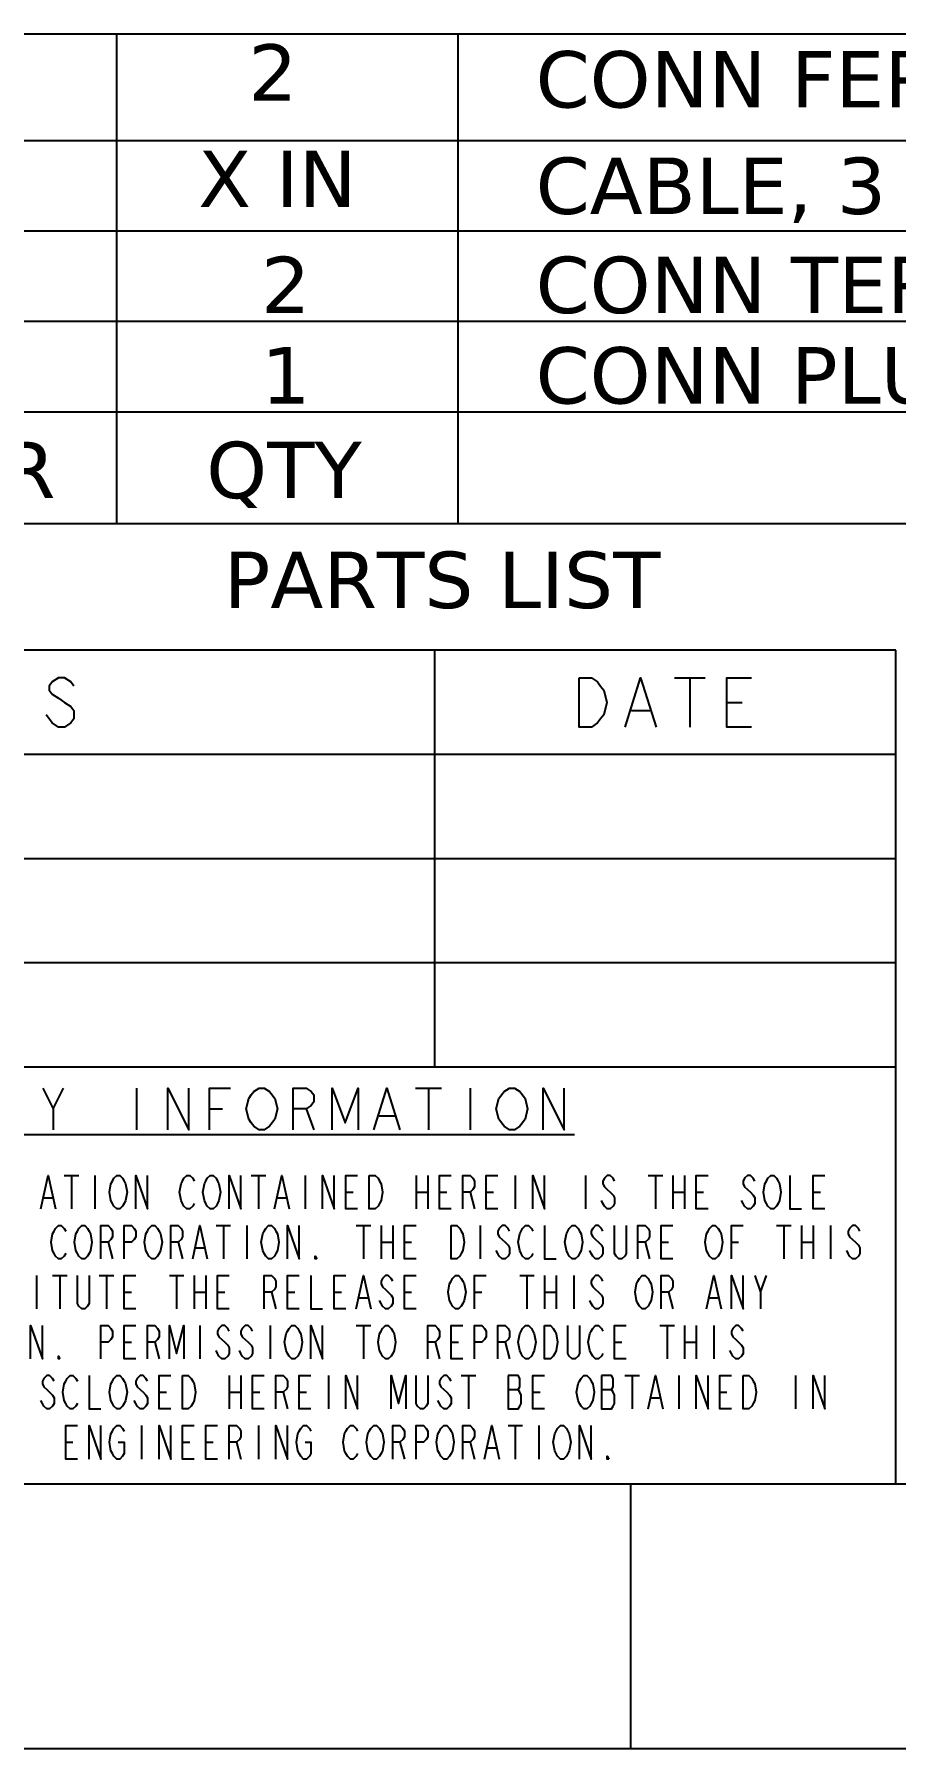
# Model space of a CAD drawing. Extents: x 0 to 768, y 0 to 246.
# Drawn here: x 15.374 to 17, y 0 to 3.238 of the extents above; entities that cross this region are included whole.
import ezdxf

# ---------------------------------------------------------------- set-up
doc = ezdxf.new("R2010")
doc.units = 0
doc.header["$LTSCALE"] = 1.21
doc.header["$MEASUREMENT"] = 0
doc.styles.add('BEC', font='verdana.ttf')

msp = doc.modelspace()

# ---------------------------------------------------------------- linework, layer by layer
for p, q in [((21.49962, 3.23848), (11.25555, 3.23848)), ((15.52976, 2.31356), (15.52976, 3.23848)), ((16.174, 2.31356), (16.174, 3.23848)), ((21.49962, 3.0374), (11.25555, 3.0374)), ((21.49962, 2.86657), (11.25555, 2.86657)), ((21.49962, 2.69574), (11.25555, 2.69574)), ((21.49962, 2.52491), (11.25555, 2.52491)), ((21.49962, 2.31356), (11.25555, 2.31356))]:
    msp.add_line(p, q)
at = {"color": 2, "linetype": 'Continuous'}
for p, q in [((16.99996, 2.0748), (13.97634, 2.0748)), ((16.12988, 1.2874), (16.12988, 2.0748)), ((16.99996, 0.5), (16.99996, 2.0748)), ((16.58236, 2.02288), (16.64048, 2.02288)), ((16.61142, 2.02288), (16.61142, 1.92988)), ((16.68117, 1.97638), (16.71023, 1.97638)), ((16.50098, 1.96088), (16.53586, 1.96088)), ((16.99996, 1.87795), (13.97634, 1.87795)), ((16.99996, 1.6811), (13.97634, 1.6811)), ((16.99996, 1.48425), (13.97634, 1.48425)), ((16.99996, 1.2874), (13.97634, 1.2874)), ((15.40941, 1.20866), (15.4291, 1.24803)), ((15.56689, 1.24803), (15.56689, 1.16929)), ((16.09347, 1.24803), (16.14268, 1.24803)), ((16.11807, 1.24803), (16.11807, 1.16929)), ((16.19681, 1.24803), (16.19681, 1.16929)), ((15.70469, 1.20866), (15.72929, 1.20866)), ((15.88677, 1.20866), (15.90154, 1.16929)), ((16.02457, 1.19554), (16.0541, 1.19554)), ((14.58264, 1.16049), (16.39366, 1.16049)), ((15.43028, 1.08268), (15.45784, 1.08268)), ((15.44406, 1.08268), (15.44406, 1.01969)), ((15.48815, 1.08268), (15.48815, 1.01969)), ((15.78303, 1.08268), (15.81059, 1.08268)), ((15.79681, 1.08268), (15.79681, 1.01969)), ((15.885, 1.08268), (15.885, 1.01969)), ((16.09445, 1.08268), (16.09445, 1.01969)), ((16.1165, 1.08268), (16.1165, 1.01969)), ((16.28185, 1.08268), (16.28185, 1.01969)), ((16.41414, 1.08268), (16.41414, 1.01969)), ((16.53264, 1.08268), (16.5602, 1.08268)), ((16.54642, 1.08268), (16.54642, 1.01969)), ((16.57949, 1.08268), (16.57949, 1.01969)), ((16.60154, 1.08268), (16.60154, 1.01969)), ((15.39169, 1.04068), (15.40823, 1.04068)), ((15.83264, 1.04068), (15.84917, 1.04068)), ((15.96217, 1.05118), (15.97595, 1.05118)), ((16.09445, 1.05118), (16.1165, 1.05118)), ((16.13854, 1.05118), (16.15232, 1.05118)), ((16.19642, 1.05118), (16.20469, 1.01969)), ((16.22673, 1.05118), (16.24051, 1.05118)), ((16.57949, 1.05118), (16.60154, 1.05118)), ((16.62358, 1.05118), (16.63736, 1.05118)), ((16.84406, 1.05118), (16.85784, 1.05118)), ((15.71689, 0.98819), (15.74445, 0.98819)), ((15.73067, 0.98819), (15.73067, 0.9252)), ((15.77476, 0.98819), (15.77476, 0.9252)), ((15.98146, 0.98819), (16.00902, 0.98819)), ((15.99524, 0.98819), (15.99524, 0.9252)), ((16.02831, 0.98819), (16.02831, 0.9252)), ((16.05035, 0.98819), (16.05035, 0.9252)), ((16.21571, 0.98819), (16.21571, 0.9252)), ((16.77516, 0.98819), (16.80272, 0.98819)), ((16.78894, 0.98819), (16.78894, 0.9252)), ((16.82201, 0.98819), (16.82201, 0.9252)), ((16.84406, 0.98819), (16.84406, 0.9252)), ((16.87713, 0.98819), (16.87713, 0.9252)), ((15.51295, 0.95669), (15.52122, 0.9252)), ((15.64524, 0.95669), (15.6535, 0.9252)), ((15.67831, 0.94619), (15.69484, 0.94619)), ((16.02831, 0.95669), (16.05035, 0.95669)), ((16.0724, 0.95669), (16.08618, 0.95669)), ((16.52713, 0.95669), (16.53539, 0.9252)), ((16.55744, 0.95669), (16.57122, 0.95669)), ((16.68973, 0.95669), (16.70351, 0.95669)), ((16.82201, 0.95669), (16.84406, 0.95669)), ((15.37791, 0.8937), (15.37791, 0.83071)), ((15.40823, 0.8937), (15.43579, 0.8937)), ((15.42201, 0.8937), (15.42201, 0.83071)), ((15.49642, 0.8937), (15.52398, 0.8937)), ((15.5102, 0.8937), (15.5102, 0.83071)), ((15.6287, 0.8937), (15.65626, 0.8937)), ((15.64248, 0.8937), (15.64248, 0.83071)), ((15.67555, 0.8937), (15.67555, 0.83071)), ((15.6976, 0.8937), (15.6976, 0.83071)), ((16.29012, 0.8937), (16.31768, 0.8937)), ((16.3039, 0.8937), (16.3039, 0.83071)), ((16.33697, 0.8937), (16.33697, 0.83071)), ((16.35902, 0.8937), (16.35902, 0.83071)), ((16.39209, 0.8937), (16.39209, 0.83071)), ((16.74484, 0.8622), (16.75587, 0.8937)), ((15.54327, 0.8622), (15.55705, 0.8622)), ((15.67555, 0.8622), (15.6976, 0.8622)), ((15.71965, 0.8622), (15.73343, 0.8622)), ((15.82161, 0.8622), (15.82988, 0.83071)), ((15.85193, 0.8622), (15.86571, 0.8622)), ((15.94012, 0.8622), (15.9539, 0.8622)), ((15.98697, 0.85171), (16.0035, 0.85171)), ((16.0724, 0.8622), (16.08618, 0.8622)), ((16.20469, 0.8622), (16.21847, 0.8622)), ((16.33697, 0.8622), (16.35902, 0.8622)), ((16.57122, 0.8622), (16.57949, 0.83071)), ((16.64839, 0.85171), (16.66492, 0.85171)), ((15.68658, 0.79921), (15.68658, 0.73622)), ((15.81886, 0.79921), (15.81886, 0.73622)), ((15.98146, 0.79921), (16.00902, 0.79921)), ((15.99524, 0.79921), (15.99524, 0.73622)), ((16.55469, 0.79921), (16.58224, 0.79921)), ((16.56847, 0.79921), (16.56847, 0.73622)), ((16.60154, 0.79921), (16.60154, 0.73622)), ((16.62358, 0.79921), (16.62358, 0.73622)), ((16.65665, 0.79921), (16.65665, 0.73622)), ((15.54327, 0.76772), (15.55705, 0.76772)), ((15.60114, 0.76772), (15.60941, 0.73622)), ((16.13028, 0.76772), (16.13854, 0.73622)), ((16.16059, 0.76772), (16.17437, 0.76772)), ((16.26256, 0.76772), (16.27083, 0.73622)), ((16.46925, 0.76772), (16.48303, 0.76772)), ((16.60154, 0.76772), (16.62358, 0.76772)), ((15.74169, 0.70472), (15.74169, 0.64173)), ((15.76374, 0.70472), (15.76374, 0.64173)), ((15.9291, 0.70472), (15.9291, 0.64173)), ((16.17988, 0.70472), (16.20744, 0.70472)), ((16.19366, 0.70472), (16.19366, 0.64173)), ((16.48854, 0.70472), (16.5161, 0.70472)), ((16.50232, 0.70472), (16.50232, 0.64173)), ((16.59051, 0.70472), (16.59051, 0.64173)), ((16.81098, 0.70472), (16.81098, 0.64173)), ((15.60941, 0.67323), (15.62319, 0.67323)), ((15.74169, 0.67323), (15.76374, 0.67323)), ((15.78579, 0.67323), (15.79957, 0.67323)), ((15.84366, 0.67323), (15.85193, 0.64173)), ((15.87398, 0.67323), (15.88776, 0.67323)), ((16.26807, 0.67848), (16.28736, 0.67848)), ((16.31492, 0.67323), (16.3287, 0.67323)), ((16.44445, 0.67848), (16.46374, 0.67848)), ((16.53815, 0.66273), (16.55469, 0.66273)), ((16.66768, 0.67323), (16.68146, 0.67323)), ((15.57634, 0.61024), (15.57634, 0.54724)), ((15.79681, 0.61024), (15.79681, 0.54724)), ((16.26807, 0.61024), (16.29563, 0.61024)), ((16.28185, 0.61024), (16.28185, 0.54724)), ((16.32595, 0.61024), (16.32595, 0.54724)), ((15.43303, 0.57874), (15.44681, 0.57874)), ((15.6535, 0.57874), (15.66728, 0.57874)), ((15.6976, 0.57874), (15.71138, 0.57874)), ((15.75547, 0.57874), (15.76374, 0.54724)), ((16.06413, 0.57874), (16.0724, 0.54724)), ((16.19642, 0.57874), (16.20469, 0.54724)), ((16.22949, 0.56824), (16.24602, 0.56824)), ((16.99996, 0.5), (13.97634, 0.5))]:
    msp.add_line(p, q, dxfattribs=at)
at = {"color": 7, "linetype": 'Continuous'}
for p, q in [((21.49996, 0.5), (0.5, 0.5)), ((16.49996, 0), (16.49996, 0.5)), ((21.99996, 0), (0, 0))]:
    msp.add_line(p, q, dxfattribs=at)
at = {"color": 2, "linetype": 'Continuous'}
for points in [[(15.44836, 2.00738), (15.44255, 2.01513), (15.43092, 2.02288), (15.4193, 2.02288), (15.40767, 2.01513), (15.40186, 2.00738), (15.40186, 1.99963), (15.40767, 1.99188), (15.4193, 1.98413), (15.43092, 1.97638), (15.44255, 1.96863), (15.44836, 1.96088), (15.44836, 1.94538), (15.44255, 1.93763), (15.43092, 1.92988), (15.4193, 1.92988), (15.40767, 1.93763), (15.40186, 1.94538), (15.39605, 1.95313)], [(16.40217, 2.02288), (16.42542, 2.02288), (16.43705, 2.01513), (16.44286, 2.00738), (16.44867, 1.99963), (16.45448, 1.97638), (16.44867, 1.95313), (16.44286, 1.94538), (16.43705, 1.93763), (16.42542, 1.92988), (16.40217, 1.92988), (16.40217, 2.02288)], [(16.48936, 1.92988), (16.51842, 2.02288), (16.54748, 1.92988)], [(16.72767, 1.92988), (16.68117, 1.92988), (16.68117, 2.02288), (16.72767, 2.02288)], [(15.38973, 1.24803), (15.40941, 1.20866), (15.40941, 1.16929)], [(15.62595, 1.16929), (15.62595, 1.24803), (15.66532, 1.16929), (15.66532, 1.24803)], [(15.70469, 1.16929), (15.70469, 1.24803), (15.74406, 1.24803)], [(15.8228, 1.18241), (15.81788, 1.17585), (15.80803, 1.16929), (15.79819, 1.16929), (15.78835, 1.17585), (15.78343, 1.18241), (15.77851, 1.18898), (15.77358, 1.20866), (15.77851, 1.22835), (15.78343, 1.23491), (15.78835, 1.24147), (15.79819, 1.24803), (15.80803, 1.24803), (15.81788, 1.24147), (15.8228, 1.23491), (15.82772, 1.22835), (15.83264, 1.20866), (15.82772, 1.18898), (15.8228, 1.18241)], [(15.86217, 1.16929), (15.86217, 1.24803), (15.88677, 1.24803), (15.89662, 1.24147), (15.90154, 1.23491), (15.90154, 1.22178), (15.89662, 1.21522), (15.88677, 1.20866), (15.86217, 1.20866)], [(15.93599, 1.16929), (15.93599, 1.24803), (15.96059, 1.18241), (15.9852, 1.24803), (15.9852, 1.16929)], [(16.01473, 1.16929), (16.03933, 1.24803), (16.06394, 1.16929)], [(16.29524, 1.18241), (16.29032, 1.17585), (16.28047, 1.16929), (16.27063, 1.16929), (16.26079, 1.17585), (16.25587, 1.18241), (16.25095, 1.18898), (16.24602, 1.20866), (16.25095, 1.22835), (16.25587, 1.23491), (16.26079, 1.24147), (16.27063, 1.24803), (16.28047, 1.24803), (16.29032, 1.24147), (16.29524, 1.23491), (16.30016, 1.22835), (16.30508, 1.20866), (16.30016, 1.18898), (16.29524, 1.18241)], [(16.33461, 1.16929), (16.33461, 1.24803), (16.37398, 1.16929), (16.37398, 1.24803)], [(15.38618, 1.01969), (15.39996, 1.08268), (15.41374, 1.01969)], [(15.54327, 1.03018), (15.54051, 1.02493), (15.535, 1.01969), (15.52949, 1.01969), (15.52398, 1.02493), (15.52122, 1.03018), (15.51846, 1.03543), (15.51571, 1.05118), (15.51846, 1.06693), (15.52122, 1.07218), (15.52398, 1.07743), (15.52949, 1.08268), (15.535, 1.08268), (15.54051, 1.07743), (15.54327, 1.07218), (15.54602, 1.06693), (15.54878, 1.05118), (15.54602, 1.03543), (15.54327, 1.03018)], [(15.56532, 1.01969), (15.56532, 1.08268), (15.58736, 1.01969), (15.58736, 1.08268)], [(15.67555, 1.03018), (15.6728, 1.02493), (15.66728, 1.01969), (15.66177, 1.01969), (15.65626, 1.02493), (15.6535, 1.03018), (15.65075, 1.03543), (15.64799, 1.05118), (15.65075, 1.06693), (15.6535, 1.07218), (15.65626, 1.07743), (15.66177, 1.08268), (15.66728, 1.08268), (15.6728, 1.07743), (15.67555, 1.07218)], [(15.71965, 1.03018), (15.71689, 1.02493), (15.71138, 1.01969), (15.70587, 1.01969), (15.70036, 1.02493), (15.6976, 1.03018), (15.69484, 1.03543), (15.69209, 1.05118), (15.69484, 1.06693), (15.6976, 1.07218), (15.70036, 1.07743), (15.70587, 1.08268), (15.71138, 1.08268), (15.71689, 1.07743), (15.71965, 1.07218), (15.7224, 1.06693), (15.72516, 1.05118), (15.7224, 1.03543), (15.71965, 1.03018)], [(15.74169, 1.01969), (15.74169, 1.08268), (15.76374, 1.01969), (15.76374, 1.08268)], [(15.82713, 1.01969), (15.84091, 1.08268), (15.85469, 1.01969)], [(15.91807, 1.01969), (15.91807, 1.08268), (15.94012, 1.01969), (15.94012, 1.08268)], [(15.98421, 1.01969), (15.96217, 1.01969), (15.96217, 1.08268), (15.98421, 1.08268)], [(16.00626, 1.08268), (16.01728, 1.08268), (16.0228, 1.07743), (16.02555, 1.07218), (16.02831, 1.06693), (16.03106, 1.05118), (16.02831, 1.03543), (16.02555, 1.03018), (16.0228, 1.02493), (16.01728, 1.01969), (16.00626, 1.01969), (16.00626, 1.08268)], [(16.16059, 1.01969), (16.13854, 1.01969), (16.13854, 1.08268), (16.16059, 1.08268)], [(16.18264, 1.01969), (16.18264, 1.08268), (16.19642, 1.08268), (16.20193, 1.07743), (16.20469, 1.07218), (16.20469, 1.06168), (16.20193, 1.05643), (16.19642, 1.05118), (16.18264, 1.05118)], [(16.24878, 1.01969), (16.22673, 1.01969), (16.22673, 1.08268), (16.24878, 1.08268)], [(16.31492, 1.01969), (16.31492, 1.08268), (16.33697, 1.01969), (16.33697, 1.08268)], [(16.46925, 1.07218), (16.4665, 1.07743), (16.46099, 1.08268), (16.45547, 1.08268), (16.44996, 1.07743), (16.44721, 1.07218), (16.44721, 1.06693), (16.44996, 1.06168), (16.45547, 1.05643), (16.46099, 1.05118), (16.4665, 1.04593), (16.46925, 1.04068), (16.46925, 1.03018), (16.4665, 1.02493), (16.46099, 1.01969), (16.45547, 1.01969), (16.44996, 1.02493), (16.44721, 1.03018), (16.44445, 1.03543)], [(16.64563, 1.01969), (16.62358, 1.01969), (16.62358, 1.08268), (16.64563, 1.08268)], [(16.73382, 1.07218), (16.73106, 1.07743), (16.72555, 1.08268), (16.72004, 1.08268), (16.71453, 1.07743), (16.71177, 1.07218), (16.71177, 1.06693), (16.71453, 1.06168), (16.72004, 1.05643), (16.72555, 1.05118), (16.73106, 1.04593), (16.73382, 1.04068), (16.73382, 1.03018), (16.73106, 1.02493), (16.72555, 1.01969), (16.72004, 1.01969), (16.71453, 1.02493), (16.71177, 1.03018), (16.70902, 1.03543)], [(16.77791, 1.03018), (16.77516, 1.02493), (16.76965, 1.01969), (16.76413, 1.01969), (16.75862, 1.02493), (16.75587, 1.03018), (16.75311, 1.03543), (16.75035, 1.05118), (16.75311, 1.06693), (16.75587, 1.07218), (16.75862, 1.07743), (16.76413, 1.08268), (16.76965, 1.08268), (16.77516, 1.07743), (16.77791, 1.07218), (16.78067, 1.06693), (16.78343, 1.05118), (16.78067, 1.03543), (16.77791, 1.03018)], [(16.79996, 1.08268), (16.79996, 1.01969), (16.82201, 1.01969)], [(16.8661, 1.01969), (16.84406, 1.01969), (16.84406, 1.08268), (16.8661, 1.08268)], [(15.43303, 0.9357), (15.43028, 0.93045), (15.42476, 0.9252), (15.41925, 0.9252), (15.41374, 0.93045), (15.41099, 0.9357), (15.40823, 0.94094), (15.40547, 0.95669), (15.40823, 0.97244), (15.41099, 0.97769), (15.41374, 0.98294), (15.41925, 0.98819), (15.42476, 0.98819), (15.43028, 0.98294), (15.43303, 0.97769)], [(15.47713, 0.9357), (15.47437, 0.93045), (15.46886, 0.9252), (15.46335, 0.9252), (15.45784, 0.93045), (15.45508, 0.9357), (15.45232, 0.94094), (15.44957, 0.95669), (15.45232, 0.97244), (15.45508, 0.97769), (15.45784, 0.98294), (15.46335, 0.98819), (15.46886, 0.98819), (15.47437, 0.98294), (15.47713, 0.97769), (15.47988, 0.97244), (15.48264, 0.95669), (15.47988, 0.94094), (15.47713, 0.9357)], [(15.49917, 0.9252), (15.49917, 0.98819), (15.51295, 0.98819), (15.51846, 0.98294), (15.52122, 0.97769), (15.52122, 0.96719), (15.51846, 0.96194), (15.51295, 0.95669), (15.49917, 0.95669)], [(15.54327, 0.9252), (15.54327, 0.98819), (15.55705, 0.98819), (15.56256, 0.98294), (15.56532, 0.97769), (15.56532, 0.96719), (15.56256, 0.96194), (15.55705, 0.95669), (15.54327, 0.95669)], [(15.60941, 0.9357), (15.60665, 0.93045), (15.60114, 0.9252), (15.59563, 0.9252), (15.59012, 0.93045), (15.58736, 0.9357), (15.58461, 0.94094), (15.58185, 0.95669), (15.58461, 0.97244), (15.58736, 0.97769), (15.59012, 0.98294), (15.59563, 0.98819), (15.60114, 0.98819), (15.60665, 0.98294), (15.60941, 0.97769), (15.61217, 0.97244), (15.61492, 0.95669), (15.61217, 0.94094), (15.60941, 0.9357)], [(15.63146, 0.9252), (15.63146, 0.98819), (15.64524, 0.98819), (15.65075, 0.98294), (15.6535, 0.97769), (15.6535, 0.96719), (15.65075, 0.96194), (15.64524, 0.95669), (15.63146, 0.95669)], [(15.6728, 0.9252), (15.68658, 0.98819), (15.70036, 0.9252)], [(15.82988, 0.9357), (15.82713, 0.93045), (15.82161, 0.9252), (15.8161, 0.9252), (15.81059, 0.93045), (15.80784, 0.9357), (15.80508, 0.94094), (15.80232, 0.95669), (15.80508, 0.97244), (15.80784, 0.97769), (15.81059, 0.98294), (15.8161, 0.98819), (15.82161, 0.98819), (15.82713, 0.98294), (15.82988, 0.97769), (15.83264, 0.97244), (15.83539, 0.95669), (15.83264, 0.94094), (15.82988, 0.9357)], [(15.85193, 0.9252), (15.85193, 0.98819), (15.87398, 0.9252), (15.87398, 0.98819)], [(16.09445, 0.9252), (16.0724, 0.9252), (16.0724, 0.98819), (16.09445, 0.98819)], [(16.16059, 0.98819), (16.17162, 0.98819), (16.17713, 0.98294), (16.17988, 0.97769), (16.18264, 0.97244), (16.18539, 0.95669), (16.18264, 0.94094), (16.17988, 0.9357), (16.17713, 0.93045), (16.17162, 0.9252), (16.16059, 0.9252), (16.16059, 0.98819)], [(16.27083, 0.97769), (16.26807, 0.98294), (16.26256, 0.98819), (16.25705, 0.98819), (16.25154, 0.98294), (16.24878, 0.97769), (16.24878, 0.97244), (16.25154, 0.96719), (16.25705, 0.96194), (16.26256, 0.95669), (16.26807, 0.95144), (16.27083, 0.94619), (16.27083, 0.9357), (16.26807, 0.93045), (16.26256, 0.9252), (16.25705, 0.9252), (16.25154, 0.93045), (16.24878, 0.9357), (16.24602, 0.94094)], [(16.31492, 0.9357), (16.31217, 0.93045), (16.30665, 0.9252), (16.30114, 0.9252), (16.29563, 0.93045), (16.29287, 0.9357), (16.29012, 0.94094), (16.28736, 0.95669), (16.29012, 0.97244), (16.29287, 0.97769), (16.29563, 0.98294), (16.30114, 0.98819), (16.30665, 0.98819), (16.31217, 0.98294), (16.31492, 0.97769)], [(16.33697, 0.98819), (16.33697, 0.9252), (16.35902, 0.9252)], [(16.40311, 0.9357), (16.40036, 0.93045), (16.39484, 0.9252), (16.38933, 0.9252), (16.38382, 0.93045), (16.38106, 0.9357), (16.37831, 0.94094), (16.37555, 0.95669), (16.37831, 0.97244), (16.38106, 0.97769), (16.38382, 0.98294), (16.38933, 0.98819), (16.39484, 0.98819), (16.40036, 0.98294), (16.40311, 0.97769), (16.40587, 0.97244), (16.40862, 0.95669), (16.40587, 0.94094), (16.40311, 0.9357)], [(16.44721, 0.97769), (16.44445, 0.98294), (16.43894, 0.98819), (16.43343, 0.98819), (16.42791, 0.98294), (16.42516, 0.97769), (16.42516, 0.97244), (16.42791, 0.96719), (16.43343, 0.96194), (16.43894, 0.95669), (16.44445, 0.95144), (16.44721, 0.94619), (16.44721, 0.9357), (16.44445, 0.93045), (16.43894, 0.9252), (16.43343, 0.9252), (16.42791, 0.93045), (16.42516, 0.9357), (16.4224, 0.94094)], [(16.4913, 0.98819), (16.4913, 0.9357), (16.48854, 0.93045), (16.48303, 0.9252), (16.47752, 0.9252), (16.47201, 0.93045), (16.46925, 0.9357), (16.46925, 0.98819)], [(16.51335, 0.9252), (16.51335, 0.98819), (16.52713, 0.98819), (16.53264, 0.98294), (16.53539, 0.97769), (16.53539, 0.96719), (16.53264, 0.96194), (16.52713, 0.95669), (16.51335, 0.95669)], [(16.57949, 0.9252), (16.55744, 0.9252), (16.55744, 0.98819), (16.57949, 0.98819)], [(16.66768, 0.9357), (16.66492, 0.93045), (16.65941, 0.9252), (16.6539, 0.9252), (16.64839, 0.93045), (16.64563, 0.9357), (16.64288, 0.94094), (16.64012, 0.95669), (16.64288, 0.97244), (16.64563, 0.97769), (16.64839, 0.98294), (16.6539, 0.98819), (16.65941, 0.98819), (16.66492, 0.98294), (16.66768, 0.97769), (16.67043, 0.97244), (16.67319, 0.95669), (16.67043, 0.94094), (16.66768, 0.9357)], [(16.68973, 0.9252), (16.68973, 0.98819), (16.71177, 0.98819)], [(16.93225, 0.97769), (16.92949, 0.98294), (16.92398, 0.98819), (16.91847, 0.98819), (16.91295, 0.98294), (16.9102, 0.97769), (16.9102, 0.97244), (16.91295, 0.96719), (16.91847, 0.96194), (16.92398, 0.95669), (16.92949, 0.95144), (16.93225, 0.94619), (16.93225, 0.9357), (16.92949, 0.93045), (16.92398, 0.9252), (16.91847, 0.9252), (16.91295, 0.93045), (16.9102, 0.9357), (16.90744, 0.94094)], [(15.90705, 0.9252), (15.90429, 0.9252), (15.90429, 0.93045), (15.90705, 0.9252)], [(15.47713, 0.8937), (15.47713, 0.84121), (15.47437, 0.83596), (15.46886, 0.83071), (15.46335, 0.83071), (15.45784, 0.83596), (15.45508, 0.84121), (15.45508, 0.8937)], [(15.56532, 0.83071), (15.54327, 0.83071), (15.54327, 0.8937), (15.56532, 0.8937)], [(15.74169, 0.83071), (15.71965, 0.83071), (15.71965, 0.8937), (15.74169, 0.8937)], [(15.80784, 0.83071), (15.80784, 0.8937), (15.82161, 0.8937), (15.82713, 0.88845), (15.82988, 0.8832), (15.82988, 0.8727), (15.82713, 0.86745), (15.82161, 0.8622), (15.80784, 0.8622)], [(15.87398, 0.83071), (15.85193, 0.83071), (15.85193, 0.8937), (15.87398, 0.8937)], [(15.89602, 0.8937), (15.89602, 0.83071), (15.91807, 0.83071)], [(15.96217, 0.83071), (15.94012, 0.83071), (15.94012, 0.8937), (15.96217, 0.8937)], [(15.98146, 0.83071), (15.99524, 0.8937), (16.00902, 0.83071)], [(16.05035, 0.8832), (16.0476, 0.88845), (16.04209, 0.8937), (16.03658, 0.8937), (16.03106, 0.88845), (16.02831, 0.8832), (16.02831, 0.87795), (16.03106, 0.8727), (16.03658, 0.86745), (16.04209, 0.8622), (16.0476, 0.85696), (16.05035, 0.85171), (16.05035, 0.84121), (16.0476, 0.83596), (16.04209, 0.83071), (16.03658, 0.83071), (16.03106, 0.83596), (16.02831, 0.84121), (16.02555, 0.84646)], [(16.09445, 0.83071), (16.0724, 0.83071), (16.0724, 0.8937), (16.09445, 0.8937)], [(16.18264, 0.84121), (16.17988, 0.83596), (16.17437, 0.83071), (16.16886, 0.83071), (16.16335, 0.83596), (16.16059, 0.84121), (16.15784, 0.84646), (16.15508, 0.8622), (16.15784, 0.87795), (16.16059, 0.8832), (16.16335, 0.88845), (16.16886, 0.8937), (16.17437, 0.8937), (16.17988, 0.88845), (16.18264, 0.8832), (16.18539, 0.87795), (16.18815, 0.8622), (16.18539, 0.84646), (16.18264, 0.84121)], [(16.20469, 0.83071), (16.20469, 0.8937), (16.22673, 0.8937)], [(16.44721, 0.8832), (16.44445, 0.88845), (16.43894, 0.8937), (16.43343, 0.8937), (16.42791, 0.88845), (16.42516, 0.8832), (16.42516, 0.87795), (16.42791, 0.8727), (16.43343, 0.86745), (16.43894, 0.8622), (16.44445, 0.85696), (16.44721, 0.85171), (16.44721, 0.84121), (16.44445, 0.83596), (16.43894, 0.83071), (16.43343, 0.83071), (16.42791, 0.83596), (16.42516, 0.84121), (16.4224, 0.84646)], [(16.53539, 0.84121), (16.53264, 0.83596), (16.52713, 0.83071), (16.52161, 0.83071), (16.5161, 0.83596), (16.51335, 0.84121), (16.51059, 0.84646), (16.50784, 0.8622), (16.51059, 0.87795), (16.51335, 0.8832), (16.5161, 0.88845), (16.52161, 0.8937), (16.52713, 0.8937), (16.53264, 0.88845), (16.53539, 0.8832), (16.53815, 0.87795), (16.54091, 0.8622), (16.53815, 0.84646), (16.53539, 0.84121)], [(16.55744, 0.83071), (16.55744, 0.8937), (16.57122, 0.8937), (16.57673, 0.88845), (16.57949, 0.8832), (16.57949, 0.8727), (16.57673, 0.86745), (16.57122, 0.8622), (16.55744, 0.8622)], [(16.64288, 0.83071), (16.65665, 0.8937), (16.67043, 0.83071)], [(16.68973, 0.83071), (16.68973, 0.8937), (16.71177, 0.83071), (16.71177, 0.8937)], [(16.73382, 0.8937), (16.74484, 0.8622), (16.74484, 0.83071)], [(15.36689, 0.73622), (15.36689, 0.79921), (15.38894, 0.73622), (15.38894, 0.79921)], [(15.49917, 0.73622), (15.49917, 0.79921), (15.51295, 0.79921), (15.51846, 0.79396), (15.52122, 0.78871), (15.52122, 0.77822), (15.51846, 0.77297), (15.51295, 0.76772), (15.49917, 0.76772)], [(15.56532, 0.73622), (15.54327, 0.73622), (15.54327, 0.79921), (15.56532, 0.79921)], [(15.58736, 0.73622), (15.58736, 0.79921), (15.60114, 0.79921), (15.60665, 0.79396), (15.60941, 0.78871), (15.60941, 0.77822), (15.60665, 0.77297), (15.60114, 0.76772), (15.58736, 0.76772)], [(15.6287, 0.73622), (15.6287, 0.79921), (15.64248, 0.74672), (15.65626, 0.79921), (15.65626, 0.73622)], [(15.74169, 0.78871), (15.73894, 0.79396), (15.73343, 0.79921), (15.72791, 0.79921), (15.7224, 0.79396), (15.71965, 0.78871), (15.71965, 0.78346), (15.7224, 0.77822), (15.72791, 0.77297), (15.73343, 0.76772), (15.73894, 0.76247), (15.74169, 0.75722), (15.74169, 0.74672), (15.73894, 0.74147), (15.73343, 0.73622), (15.72791, 0.73622), (15.7224, 0.74147), (15.71965, 0.74672), (15.71689, 0.75197)], [(15.78579, 0.78871), (15.78303, 0.79396), (15.77752, 0.79921), (15.77201, 0.79921), (15.7665, 0.79396), (15.76374, 0.78871), (15.76374, 0.78346), (15.7665, 0.77822), (15.77201, 0.77297), (15.77752, 0.76772), (15.78303, 0.76247), (15.78579, 0.75722), (15.78579, 0.74672), (15.78303, 0.74147), (15.77752, 0.73622), (15.77201, 0.73622), (15.7665, 0.74147), (15.76374, 0.74672), (15.76098, 0.75197)], [(15.87398, 0.74672), (15.87122, 0.74147), (15.86571, 0.73622), (15.8602, 0.73622), (15.85469, 0.74147), (15.85193, 0.74672), (15.84917, 0.75197), (15.84642, 0.76772), (15.84917, 0.78346), (15.85193, 0.78871), (15.85469, 0.79396), (15.8602, 0.79921), (15.86571, 0.79921), (15.87122, 0.79396), (15.87398, 0.78871), (15.87673, 0.78346), (15.87949, 0.76772), (15.87673, 0.75197), (15.87398, 0.74672)], [(15.89602, 0.73622), (15.89602, 0.79921), (15.91807, 0.73622), (15.91807, 0.79921)], [(16.05035, 0.74672), (16.0476, 0.74147), (16.04209, 0.73622), (16.03658, 0.73622), (16.03106, 0.74147), (16.02831, 0.74672), (16.02555, 0.75197), (16.0228, 0.76772), (16.02555, 0.78346), (16.02831, 0.78871), (16.03106, 0.79396), (16.03658, 0.79921), (16.04209, 0.79921), (16.0476, 0.79396), (16.05035, 0.78871), (16.05311, 0.78346), (16.05587, 0.76772), (16.05311, 0.75197), (16.05035, 0.74672)], [(16.1165, 0.73622), (16.1165, 0.79921), (16.13028, 0.79921), (16.13579, 0.79396), (16.13854, 0.78871), (16.13854, 0.77822), (16.13579, 0.77297), (16.13028, 0.76772), (16.1165, 0.76772)], [(16.18264, 0.73622), (16.16059, 0.73622), (16.16059, 0.79921), (16.18264, 0.79921)], [(16.20469, 0.73622), (16.20469, 0.79921), (16.21847, 0.79921), (16.22398, 0.79396), (16.22673, 0.78871), (16.22673, 0.77822), (16.22398, 0.77297), (16.21847, 0.76772), (16.20469, 0.76772)], [(16.24878, 0.73622), (16.24878, 0.79921), (16.26256, 0.79921), (16.26807, 0.79396), (16.27083, 0.78871), (16.27083, 0.77822), (16.26807, 0.77297), (16.26256, 0.76772), (16.24878, 0.76772)], [(16.31492, 0.74672), (16.31217, 0.74147), (16.30665, 0.73622), (16.30114, 0.73622), (16.29563, 0.74147), (16.29287, 0.74672), (16.29012, 0.75197), (16.28736, 0.76772), (16.29012, 0.78346), (16.29287, 0.78871), (16.29563, 0.79396), (16.30114, 0.79921), (16.30665, 0.79921), (16.31217, 0.79396), (16.31492, 0.78871), (16.31768, 0.78346), (16.32043, 0.76772), (16.31768, 0.75197), (16.31492, 0.74672)], [(16.33697, 0.79921), (16.34799, 0.79921), (16.3535, 0.79396), (16.35626, 0.78871), (16.35902, 0.78346), (16.36177, 0.76772), (16.35902, 0.75197), (16.35626, 0.74672), (16.3535, 0.74147), (16.34799, 0.73622), (16.33697, 0.73622), (16.33697, 0.79921)], [(16.40311, 0.79921), (16.40311, 0.74672), (16.40036, 0.74147), (16.39484, 0.73622), (16.38933, 0.73622), (16.38382, 0.74147), (16.38106, 0.74672), (16.38106, 0.79921)], [(16.44721, 0.74672), (16.44445, 0.74147), (16.43894, 0.73622), (16.43343, 0.73622), (16.42791, 0.74147), (16.42516, 0.74672), (16.4224, 0.75197), (16.41965, 0.76772), (16.4224, 0.78346), (16.42516, 0.78871), (16.42791, 0.79396), (16.43343, 0.79921), (16.43894, 0.79921), (16.44445, 0.79396), (16.44721, 0.78871)], [(16.4913, 0.73622), (16.46925, 0.73622), (16.46925, 0.79921), (16.4913, 0.79921)], [(16.71177, 0.78871), (16.70902, 0.79396), (16.70351, 0.79921), (16.69799, 0.79921), (16.69248, 0.79396), (16.68973, 0.78871), (16.68973, 0.78346), (16.69248, 0.77822), (16.69799, 0.77297), (16.70351, 0.76772), (16.70902, 0.76247), (16.71177, 0.75722), (16.71177, 0.74672), (16.70902, 0.74147), (16.70351, 0.73622), (16.69799, 0.73622), (16.69248, 0.74147), (16.68973, 0.74672), (16.68697, 0.75197)], [(15.42201, 0.73622), (15.41925, 0.73622), (15.41925, 0.74147), (15.42201, 0.73622)], [(15.41099, 0.69423), (15.40823, 0.69948), (15.40272, 0.70472), (15.39721, 0.70472), (15.39169, 0.69948), (15.38894, 0.69423), (15.38894, 0.68898), (15.39169, 0.68373), (15.39721, 0.67848), (15.40272, 0.67323), (15.40823, 0.66798), (15.41099, 0.66273), (15.41099, 0.65223), (15.40823, 0.64698), (15.40272, 0.64173), (15.39721, 0.64173), (15.39169, 0.64698), (15.38894, 0.65223), (15.38618, 0.65748)], [(15.45508, 0.65223), (15.45232, 0.64698), (15.44681, 0.64173), (15.4413, 0.64173), (15.43579, 0.64698), (15.43303, 0.65223), (15.43028, 0.65748), (15.42752, 0.67323), (15.43028, 0.68898), (15.43303, 0.69423), (15.43579, 0.69948), (15.4413, 0.70472), (15.44681, 0.70472), (15.45232, 0.69948), (15.45508, 0.69423)], [(15.47713, 0.70472), (15.47713, 0.64173), (15.49917, 0.64173)], [(15.54327, 0.65223), (15.54051, 0.64698), (15.535, 0.64173), (15.52949, 0.64173), (15.52398, 0.64698), (15.52122, 0.65223), (15.51846, 0.65748), (15.51571, 0.67323), (15.51846, 0.68898), (15.52122, 0.69423), (15.52398, 0.69948), (15.52949, 0.70472), (15.535, 0.70472), (15.54051, 0.69948), (15.54327, 0.69423), (15.54602, 0.68898), (15.54878, 0.67323), (15.54602, 0.65748), (15.54327, 0.65223)], [(15.58736, 0.69423), (15.58461, 0.69948), (15.5791, 0.70472), (15.57358, 0.70472), (15.56807, 0.69948), (15.56532, 0.69423), (15.56532, 0.68898), (15.56807, 0.68373), (15.57358, 0.67848), (15.5791, 0.67323), (15.58461, 0.66798), (15.58736, 0.66273), (15.58736, 0.65223), (15.58461, 0.64698), (15.5791, 0.64173), (15.57358, 0.64173), (15.56807, 0.64698), (15.56532, 0.65223), (15.56256, 0.65748)], [(15.63146, 0.64173), (15.60941, 0.64173), (15.60941, 0.70472), (15.63146, 0.70472)], [(15.6535, 0.70472), (15.66453, 0.70472), (15.67004, 0.69948), (15.6728, 0.69423), (15.67555, 0.68898), (15.67831, 0.67323), (15.67555, 0.65748), (15.6728, 0.65223), (15.67004, 0.64698), (15.66453, 0.64173), (15.6535, 0.64173), (15.6535, 0.70472)], [(15.80784, 0.64173), (15.78579, 0.64173), (15.78579, 0.70472), (15.80784, 0.70472)], [(15.82988, 0.64173), (15.82988, 0.70472), (15.84366, 0.70472), (15.84917, 0.69948), (15.85193, 0.69423), (15.85193, 0.68373), (15.84917, 0.67848), (15.84366, 0.67323), (15.82988, 0.67323)], [(15.89602, 0.64173), (15.87398, 0.64173), (15.87398, 0.70472), (15.89602, 0.70472)], [(15.96217, 0.64173), (15.96217, 0.70472), (15.98421, 0.64173), (15.98421, 0.70472)], [(16.0476, 0.64173), (16.0476, 0.70472), (16.06138, 0.65223), (16.07516, 0.70472), (16.07516, 0.64173)], [(16.1165, 0.70472), (16.1165, 0.65223), (16.11374, 0.64698), (16.10823, 0.64173), (16.10272, 0.64173), (16.09721, 0.64698), (16.09445, 0.65223), (16.09445, 0.70472)], [(16.16059, 0.69423), (16.15784, 0.69948), (16.15232, 0.70472), (16.14681, 0.70472), (16.1413, 0.69948), (16.13854, 0.69423), (16.13854, 0.68898), (16.1413, 0.68373), (16.14681, 0.67848), (16.15232, 0.67323), (16.15784, 0.66798), (16.16059, 0.66273), (16.16059, 0.65223), (16.15784, 0.64698), (16.15232, 0.64173), (16.14681, 0.64173), (16.1413, 0.64698), (16.13854, 0.65223), (16.13579, 0.65748)], [(16.26807, 0.70472), (16.26807, 0.64173), (16.28736, 0.64173), (16.29012, 0.64698), (16.29287, 0.65223), (16.29287, 0.66798), (16.29012, 0.67323), (16.28736, 0.67848), (16.29012, 0.68373), (16.29012, 0.69948), (16.28736, 0.70472), (16.26807, 0.70472)], [(16.33697, 0.64173), (16.31492, 0.64173), (16.31492, 0.70472), (16.33697, 0.70472)], [(16.42516, 0.65223), (16.4224, 0.64698), (16.41689, 0.64173), (16.41138, 0.64173), (16.40587, 0.64698), (16.40311, 0.65223), (16.40036, 0.65748), (16.3976, 0.67323), (16.40036, 0.68898), (16.40311, 0.69423), (16.40587, 0.69948), (16.41138, 0.70472), (16.41689, 0.70472), (16.4224, 0.69948), (16.42516, 0.69423), (16.42791, 0.68898), (16.43067, 0.67323), (16.42791, 0.65748), (16.42516, 0.65223)], [(16.44445, 0.70472), (16.44445, 0.64173), (16.46374, 0.64173), (16.4665, 0.64698), (16.46925, 0.65223), (16.46925, 0.66798), (16.4665, 0.67323), (16.46374, 0.67848), (16.4665, 0.68373), (16.4665, 0.69948), (16.46374, 0.70472), (16.44445, 0.70472)], [(16.53264, 0.64173), (16.54642, 0.70472), (16.5602, 0.64173)], [(16.62358, 0.64173), (16.62358, 0.70472), (16.64563, 0.64173), (16.64563, 0.70472)], [(16.68973, 0.64173), (16.66768, 0.64173), (16.66768, 0.70472), (16.68973, 0.70472)], [(16.71177, 0.70472), (16.7228, 0.70472), (16.72831, 0.69948), (16.73106, 0.69423), (16.73382, 0.68898), (16.73658, 0.67323), (16.73382, 0.65748), (16.73106, 0.65223), (16.72831, 0.64698), (16.7228, 0.64173), (16.71177, 0.64173), (16.71177, 0.70472)], [(16.84406, 0.64173), (16.84406, 0.70472), (16.8661, 0.64173), (16.8661, 0.70472)], [(15.45508, 0.54724), (15.43303, 0.54724), (15.43303, 0.61024), (15.45508, 0.61024)], [(15.47713, 0.54724), (15.47713, 0.61024), (15.49917, 0.54724), (15.49917, 0.61024)], [(15.53224, 0.57874), (15.54327, 0.57874), (15.54327, 0.55774), (15.54051, 0.55249), (15.535, 0.54724), (15.52949, 0.54724), (15.52398, 0.55249), (15.52122, 0.55774), (15.51846, 0.56299), (15.51571, 0.57874), (15.51846, 0.59449), (15.52122, 0.59974), (15.52398, 0.60499), (15.52949, 0.61024), (15.535, 0.61024), (15.54051, 0.60499), (15.54327, 0.59974)], [(15.60941, 0.54724), (15.60941, 0.61024), (15.63146, 0.54724), (15.63146, 0.61024)], [(15.67555, 0.54724), (15.6535, 0.54724), (15.6535, 0.61024), (15.67555, 0.61024)], [(15.71965, 0.54724), (15.6976, 0.54724), (15.6976, 0.61024), (15.71965, 0.61024)], [(15.74169, 0.54724), (15.74169, 0.61024), (15.75547, 0.61024), (15.76098, 0.60499), (15.76374, 0.59974), (15.76374, 0.58924), (15.76098, 0.58399), (15.75547, 0.57874), (15.74169, 0.57874)], [(15.82988, 0.54724), (15.82988, 0.61024), (15.85193, 0.54724), (15.85193, 0.61024)], [(15.885, 0.57874), (15.89602, 0.57874), (15.89602, 0.55774), (15.89327, 0.55249), (15.88776, 0.54724), (15.88224, 0.54724), (15.87673, 0.55249), (15.87398, 0.55774), (15.87122, 0.56299), (15.86847, 0.57874), (15.87122, 0.59449), (15.87398, 0.59974), (15.87673, 0.60499), (15.88224, 0.61024), (15.88776, 0.61024), (15.89327, 0.60499), (15.89602, 0.59974)], [(15.98421, 0.55774), (15.98146, 0.55249), (15.97595, 0.54724), (15.97043, 0.54724), (15.96492, 0.55249), (15.96217, 0.55774), (15.95941, 0.56299), (15.95665, 0.57874), (15.95941, 0.59449), (15.96217, 0.59974), (15.96492, 0.60499), (15.97043, 0.61024), (15.97595, 0.61024), (15.98146, 0.60499), (15.98421, 0.59974)], [(16.02831, 0.55774), (16.02555, 0.55249), (16.02004, 0.54724), (16.01453, 0.54724), (16.00902, 0.55249), (16.00626, 0.55774), (16.0035, 0.56299), (16.00075, 0.57874), (16.0035, 0.59449), (16.00626, 0.59974), (16.00902, 0.60499), (16.01453, 0.61024), (16.02004, 0.61024), (16.02555, 0.60499), (16.02831, 0.59974), (16.03106, 0.59449), (16.03382, 0.57874), (16.03106, 0.56299), (16.02831, 0.55774)], [(16.05035, 0.54724), (16.05035, 0.61024), (16.06413, 0.61024), (16.06965, 0.60499), (16.0724, 0.59974), (16.0724, 0.58924), (16.06965, 0.58399), (16.06413, 0.57874), (16.05035, 0.57874)], [(16.09445, 0.54724), (16.09445, 0.61024), (16.10823, 0.61024), (16.11374, 0.60499), (16.1165, 0.59974), (16.1165, 0.58924), (16.11374, 0.58399), (16.10823, 0.57874), (16.09445, 0.57874)], [(16.16059, 0.55774), (16.15784, 0.55249), (16.15232, 0.54724), (16.14681, 0.54724), (16.1413, 0.55249), (16.13854, 0.55774), (16.13579, 0.56299), (16.13303, 0.57874), (16.13579, 0.59449), (16.13854, 0.59974), (16.1413, 0.60499), (16.14681, 0.61024), (16.15232, 0.61024), (16.15784, 0.60499), (16.16059, 0.59974), (16.16335, 0.59449), (16.1661, 0.57874), (16.16335, 0.56299), (16.16059, 0.55774)], [(16.18264, 0.54724), (16.18264, 0.61024), (16.19642, 0.61024), (16.20193, 0.60499), (16.20469, 0.59974), (16.20469, 0.58924), (16.20193, 0.58399), (16.19642, 0.57874), (16.18264, 0.57874)], [(16.22398, 0.54724), (16.23776, 0.61024), (16.25154, 0.54724)], [(16.38106, 0.55774), (16.37831, 0.55249), (16.3728, 0.54724), (16.36728, 0.54724), (16.36177, 0.55249), (16.35902, 0.55774), (16.35626, 0.56299), (16.3535, 0.57874), (16.35626, 0.59449), (16.35902, 0.59974), (16.36177, 0.60499), (16.36728, 0.61024), (16.3728, 0.61024), (16.37831, 0.60499), (16.38106, 0.59974), (16.38382, 0.59449), (16.38658, 0.57874), (16.38382, 0.56299), (16.38106, 0.55774)], [(16.40311, 0.54724), (16.40311, 0.61024), (16.42516, 0.54724), (16.42516, 0.61024)], [(16.45823, 0.54724), (16.45547, 0.54724), (16.45547, 0.55249), (16.45823, 0.54724)]]:
    msp.add_lwpolyline(points, dxfattribs=at)

# ---------------------------------------------------------------- texts
at = {"style": 'BEC'}
for s, height, p in [('2', 0.1065, (15.77776, 3.11313)), ('CONN FERRULE', 0.1065009, (16.32029, 3.10022)), ('X IN', 0.106501, (15.68309, 2.91205)), ('CABLE, 3 COND, 22 AWG, SHIELD', 0.1065009, (16.32029, 2.89914)), ('2', 0.1065, (15.80197, 2.71187)), ('CONN TERM MALE 18-24 AWG TIN', 0.1065009, (16.32029, 2.71187)), ('1', 0.1065, (15.80197, 2.54105)), ('CONN PLUG 4POS PANEL MOUNT', 0.1065009, (16.32029, 2.54105)), ('MANUF. PART NUMBER', 0.1065009, (13.73327, 2.36231)), ('QTY', 0.106501, (15.69828, 2.36231)), ('PARTS LIST', 0.106501, (15.73129, 2.15475))]:
    msp.add_text(s, height=height, dxfattribs=at).set_placement(p)

doc.saveas('drawing.dxf')
